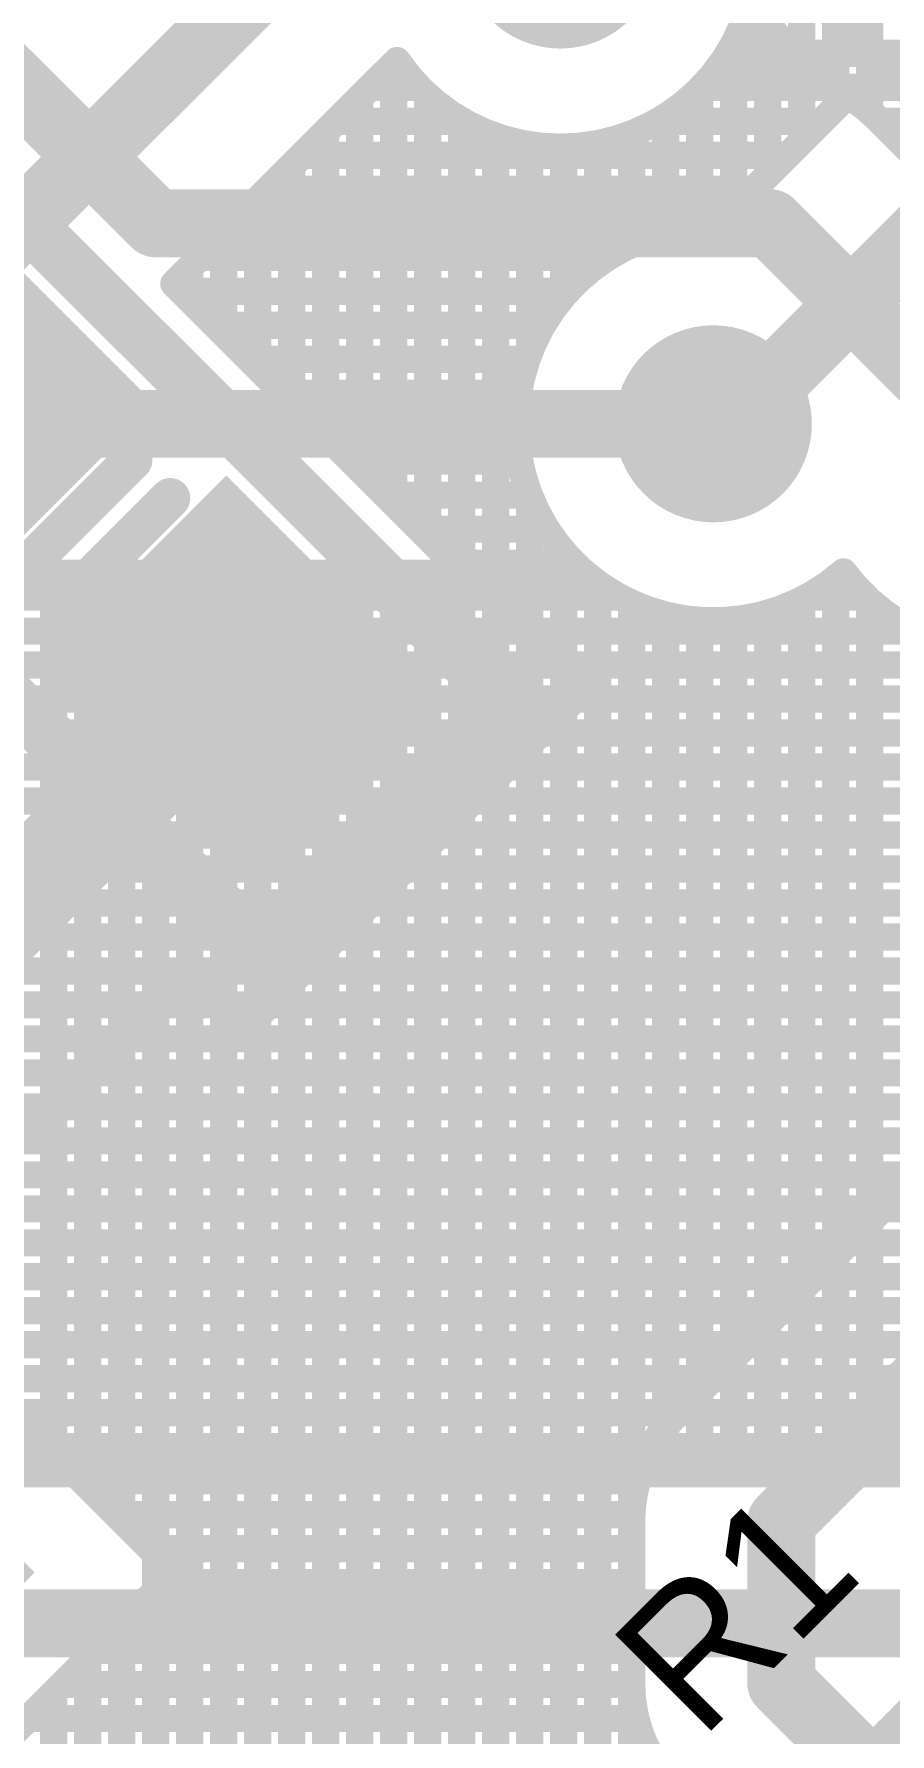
# Model space of a CAD drawing. Header units: millimetres. Extents: x 1.42 to 3.4, y 1.21 to 3.22.
# Drawn here: x 2.4471 to 2.573, y 1.5927 to 1.8429 of the extents above; entities that cross this region are included whole.
import ezdxf

# ---------------------------------------------------------------- set-up
doc = ezdxf.new("R2010")
doc.units = ezdxf.units.MM
doc.header["$MEASUREMENT"] = 0
for name, color, linetype in [('BottomLayer', 5, 'Continuous'), ('BottomSolder', 6, 'Continuous'), ('Mechanical15', 56, 'Continuous'), ('MultiLayer', 9, 'Continuous'), ('TopLayer', 1, 'Continuous'), ('TopOverlay', 2, 'Continuous'), ('TopPaste', 8, 'Continuous'), ('TopSolder', 216, 'Continuous'), ('ViaHoleLayer', 16, 'Continuous')]:
    doc.layers.add(name, color=color, linetype=linetype)

# ---------------------------------------------------------------- blocks, each defined once
blk = doc.blocks.new('KEY_SMT_2')
at = {"layer": 'TopSolder'}
blk.add_solid([(0.14226, 0.05852), (0.14226, 0.08715), (0.05852, 0.05852), (0.05852, 0.08715)], dxfattribs=at)
blk = doc.blocks.new('R0603_10')
at = {"layer": 'TopLayer'}
for points in [[(-0.04992, 0.0175), (-0.04992, -0.0175), (-0.00992, 0.0175), (-0.00992, -0.0175)], [(0.00992, 0.0175), (0.00992, -0.0175), (0.04992, 0.0175), (0.04992, -0.0175)]]:
    blk.add_solid(points, dxfattribs=at)
at = {"layer": 'TopOverlay', "const_width": 0.00787}
for points in [[(-0.06007, 0.02559), (-0.06007, -0.02559)], [(-0.06007, 0.02559), (0.05993, 0.02559)], [(0.05993, 0.02559), (0.05993, -0.02559)], [(0.00039, 0.02165), (0.00039, 0.00945)], [(-0.00472, 0.00827), (0.00512, 0.00827)], [(-0.00472, 0.00827), (-0.00473, -0.00945)], [(0.00512, 0.00827), (0.00512, -0.00945)], [(0.00039, -0.00866), (0.00039, -0.02165)], [(-0.00473, -0.00945), (0.00512, -0.00945)], [(-0.06007, -0.02559), (0.05993, -0.02559)]]:
    blk.add_lwpolyline(points, dxfattribs=at)
at = {"layer": 'TopOverlay', "const_width": 0.00394}
for points in [[(-0.06204, 0.02559, 1), (-0.0581, 0.02559, 1)], [(-0.06204, 0.02559, 1), (-0.0581, 0.02559, 1)], [(0.05796, 0.02559, 1), (0.0619, 0.02559, 1)], [(0.05796, 0.02559, 1), (0.0619, 0.02559, 1)], [(-0.00158, 0.02165, 1), (0.00236, 0.02165, 1)], [(-0.00158, 0.00945, 1), (0.00236, 0.00945, 1)], [(-0.00669, 0.00827, 1), (-0.00276, 0.00827, 1)], [(-0.00669, 0.00827, 1), (-0.00276, 0.00827, 1)], [(0.00315, 0.00827, 1), (0.00709, 0.00827, 1)], [(0.00315, 0.00827, 1), (0.00709, 0.00827, 1)], [(-0.00158, -0.00866, 1), (0.00236, -0.00866, 1)], [(-0.00669, -0.00945, 1), (-0.00276, -0.00945, 1)], [(-0.00669, -0.00945, 1), (-0.00276, -0.00945, 1)], [(0.00315, -0.00945, 1), (0.00709, -0.00945, 1)], [(0.00315, -0.00945, 1), (0.00709, -0.00945, 1)], [(-0.00158, -0.02165, 1), (0.00236, -0.02165, 1)], [(-0.06204, -0.02559, 1), (-0.0581, -0.02559, 1)], [(-0.06204, -0.02559, 1), (-0.0581, -0.02559, 1)], [(0.05796, -0.02559, 1), (0.0619, -0.02559, 1)], [(0.05796, -0.02559, 1), (0.0619, -0.02559, 1)]]:
    blk.add_lwpolyline(points, format="xyb", close=True, dxfattribs=at)
at = {"layer": 'TopPaste'}
for points in [[(-0.04992, 0.0175), (-0.04992, -0.0175), (-0.00992, 0.0175), (-0.00992, -0.0175)], [(0.00992, 0.0175), (0.00992, -0.0175), (0.04992, 0.0175), (0.04992, -0.0175)]]:
    blk.add_solid(points, dxfattribs=at)
at = {"layer": 'TopSolder'}
for points in [[(-0.05242, 0.02), (-0.05242, -0.02), (-0.00742, 0.02), (-0.00742, -0.02)], [(0.00742, 0.02), (0.00742, -0.02), (0.05242, 0.02), (0.05242, -0.02)]]:
    blk.add_solid(points, dxfattribs=at)
blk = doc.blocks.new('C0603_19')
at = {"layer": 'TopLayer'}
for points in [[(-0.00992, -0.0175), (-0.00992, 0.0175), (-0.04992, -0.0175), (-0.04992, 0.0175)], [(0.04992, -0.0175), (0.04992, 0.0175), (0.00992, -0.0175), (0.00992, 0.0175)]]:
    blk.add_solid(points, dxfattribs=at)
at = {"layer": 'TopOverlay'}
for points, const_width in [([(-0.06, 0.02559), (-0.06, -0.02559)], 0.00787), ([(0.06, 0.02559), (-0.06, 0.02559)], 0.00787), ([(0.06, 0.02559), (0.06, -0.02559)], 0.00787), ([(-0.00394, 0.00984), (-0.00394, -0.01181)], 0.00591), ([(0.00394, 0.00984), (0.00394, -0.01181)], 0.00591), ([(0.06, -0.02559), (-0.06, -0.02559)], 0.00787)]:
    blk.add_lwpolyline(points, dxfattribs=dict(at, const_width=const_width))
for points, const_width in [([(-0.06197, 0.02559, 1), (-0.05803, 0.02559, 1)], 0.00394), ([(-0.06197, 0.02559, 1), (-0.05803, 0.02559, 1)], 0.00394), ([(0.05803, 0.02559, 1), (0.06197, 0.02559, 1)], 0.00394), ([(0.05803, 0.02559, 1), (0.06197, 0.02559, 1)], 0.00394), ([(-0.00541, 0.00984, 1), (-0.00246, 0.00984, 1)], 0.00295), ([(0.00246, 0.00984, 1), (0.00541, 0.00984, 1)], 0.00295), ([(-0.00541, -0.01181, 1), (-0.00246, -0.01181, 1)], 0.00295), ([(0.00246, -0.01181, 1), (0.00541, -0.01181, 1)], 0.00295), ([(-0.06197, -0.02559, 1), (-0.05803, -0.02559, 1)], 0.00394), ([(-0.06197, -0.02559, 1), (-0.05803, -0.02559, 1)], 0.00394), ([(0.05803, -0.02559, 1), (0.06197, -0.02559, 1)], 0.00394), ([(0.05803, -0.02559, 1), (0.06197, -0.02559, 1)], 0.00394)]:
    blk.add_lwpolyline(points, format="xyb", close=True, dxfattribs=dict(at, const_width=const_width))
at = {"layer": 'TopPaste'}
for points in [[(-0.00992, -0.0175), (-0.00992, 0.0175), (-0.04992, -0.0175), (-0.04992, 0.0175)], [(0.04992, -0.0175), (0.04992, 0.0175), (0.00992, -0.0175), (0.00992, 0.0175)]]:
    blk.add_solid(points, dxfattribs=at)
at = {"layer": 'TopSolder'}
for points in [[(-0.00742, -0.02), (-0.00742, 0.02), (-0.05242, -0.02), (-0.05242, 0.02)], [(0.05242, -0.02), (0.05242, 0.02), (0.00742, -0.02), (0.00742, 0.02)]]:
    blk.add_solid(points, dxfattribs=at)
blk = doc.blocks.new('44ML_N_21')
at = {"layer": 'Mechanical15', "const_width": 0.00394}
blk.add_lwpolyline([(-0.26575, 0.26575), (-0.26575, -0.26575)], dxfattribs=at)

msp = doc.modelspace()

# ---------------------------------------------------------------- linework, layer by layer
at = {"layer": 'BottomLayer'}
for points, const_width in [([(2.57, 1.83147), (2.57, 2.16439)], 0.004), ([(2.565, 1.8348), (2.565, 2.15939)], 0.004), ([(2.56, 1.83652), (2.56, 2.15439)], 0.004), ([(2.555, 1.837), (2.555, 2.14939)], 0.004), ([(2.2795, 2.0005), (2.465, 1.815)], 0.01), ([(2.54919, 1.84), (3.384, 1.84)], 0.004), ([(2.55, 1.837), (2.55, 1.8414)], 0.004), ([(2.54707, 1.837), (2.55541, 1.837)], 0.004), ([(2.56458, 1.835), (3.384, 1.835)], 0.004), ([(2.57101, 1.83052), (2.5917, 1.80983)], 0.004), ([(2.57152, 1.83), (3.384, 1.83)], 0.004), ([(2.465, 1.815), (2.55541, 1.815)], 0.01), ([(2.55541, 1.815), (2.5895, 1.78091)], 0.01), ([(2.399, 1.7855), (2.547, 1.7855)], 0.01), ([(2.399, 1.7635), (2.52811, 1.7635)], 0.004), ([(2.45, 1.631), (2.45, 1.7635)], 0.004), ([(2.455, 1.631), (2.455, 1.7635)], 0.004), ([(2.46, 1.631), (2.46, 1.7635)], 0.004), ([(2.465, 1.631), (2.465, 1.7635)], 0.004), ([(2.47, 1.631), (2.47, 1.7635)], 0.004), ([(2.475, 1.631), (2.475, 1.7635)], 0.004), ([(2.48, 1.631), (2.48, 1.7635)], 0.004), ([(2.485, 1.631), (2.485, 1.7635)], 0.004), ([(2.49, 1.631), (2.49, 1.7635)], 0.004), ([(2.495, 1.631), (2.495, 1.7635)], 0.004), ([(2.5, 1.631), (2.5, 1.7635)], 0.004), ([(2.505, 1.631), (2.505, 1.7635)], 0.004), ([(2.51, 1.631), (2.51, 1.7635)], 0.004), ([(2.515, 1.631), (2.515, 1.7635)], 0.004), ([(2.52, 1.631), (2.52, 1.7635)], 0.004), ([(2.525, 1.631), (2.525, 1.7635)], 0.004), ([(2.53, 1.631), (2.53, 1.76201)], 0.004), ([(2.565, 1.631), (2.565, 1.76276)], 0.004), ([(2.362, 1.76), (2.53319, 1.76)], 0.004), ([(2.535, 1.631), (2.535, 1.7591)], 0.004), ([(2.56, 1.631), (2.56, 1.75958)], 0.004), ([(2.56081, 1.76), (2.56941, 1.76)], 0.004), ([(2.57, 1.631), (2.57, 1.75945)], 0.004), ([(2.54, 1.631), (2.54, 1.75736)], 0.004), ([(2.545, 1.631), (2.545, 1.75657)], 0.004), ([(2.55, 1.631), (2.55, 1.75666)], 0.004), ([(2.555, 1.631), (2.555, 1.75763)], 0.004), ([(2.362, 1.755), (2.57647, 1.755)], 0.004), ([(2.362, 1.75), (3.12885, 1.75)], 0.004), ([(2.362, 1.745), (3.1298, 1.745)], 0.004), ([(2.362, 1.74), (3.13132, 1.74)], 0.004), ([(2.362, 1.735), (3.13347, 1.735)], 0.004), ([(2.362, 1.73), (2.95793, 1.73)], 0.004), ([(2.362, 1.725), (2.94404, 1.725)], 0.004), ([(2.362, 1.72), (2.93889, 1.72)], 0.004), ([(2.362, 1.715), (2.93389, 1.715)], 0.004), ([(2.362, 1.71), (2.92889, 1.71)], 0.004), ([(2.362, 1.705), (2.92389, 1.705)], 0.004), ([(2.36311, 1.7), (2.91889, 1.7)], 0.004), ([(2.36811, 1.695), (2.91389, 1.695)], 0.004), ([(2.37311, 1.69), (2.90889, 1.69)], 0.004), ([(2.37811, 1.685), (2.90389, 1.685)], 0.004), ([(2.38311, 1.68), (2.89889, 1.68)], 0.004), ([(2.38811, 1.675), (2.89389, 1.675)], 0.004), ([(2.39311, 1.67), (2.88889, 1.67)], 0.004), ([(2.39811, 1.665), (2.88389, 1.665)], 0.004), ([(2.40311, 1.66), (2.87889, 1.66)], 0.004), ([(2.40811, 1.655), (2.87389, 1.655)], 0.004), ([(2.41311, 1.65), (2.86889, 1.65)], 0.004), ([(2.41811, 1.645), (2.86389, 1.645)], 0.004), ([(2.42311, 1.64), (2.85889, 1.64)], 0.004), ([(2.42811, 1.635), (2.85389, 1.635)], 0.004), ([(2.43211, 1.631), (2.84989, 1.631)], 0.004), ([(2.423, 1.609), (2.859, 1.609)], 0.01)]:
    msp.add_lwpolyline(points, dxfattribs=dict(at, const_width=const_width))
at = {"layer": 'BottomLayer', "const_width": 0.004}
for points in [[(2.5535, 1.85521, -0.171384), (2.54707, 1.837)], [(2.55541, 1.837, -0.198912), (2.57097, 1.83056)], [(2.55541, 1.837, -0.199566), (2.57101, 1.83052)], [(2.6185, 1.78091, -0.724155), (2.56615, 1.76372)], [(2.56615, 1.76372, -0.373744), (2.52811, 1.7635)]]:
    msp.add_lwpolyline(points, format="xyb", dxfattribs=at)
at = {"layer": 'BottomLayer'}
for points, const_width in [([(2.54819, 1.84, 1), (2.55019, 1.84, 1)], 0.002), ([(2.549, 1.8414, 1), (2.551, 1.8414, 1)], 0.002), ([(2.54607, 1.837, 1), (2.54807, 1.837, 1)], 0.002), ([(2.54607, 1.837, 1), (2.54807, 1.837, 1)], 0.002), ([(2.549, 1.837, 1), (2.551, 1.837, 1)], 0.002), ([(2.554, 1.837, 1), (2.556, 1.837, 1)], 0.002), ([(2.55441, 1.837, 1), (2.55641, 1.837, 1)], 0.002), ([(2.55441, 1.837, 1), (2.55641, 1.837, 1)], 0.002), ([(2.55441, 1.837, 1), (2.55641, 1.837, 1)], 0.002), ([(2.559, 1.83652, 1), (2.561, 1.83652, 1)], 0.002), ([(2.56358, 1.835, 1), (2.56558, 1.835, 1)], 0.002), ([(2.564, 1.8348, 1), (2.566, 1.8348, 1)], 0.002), ([(2.569, 1.83147, 1), (2.571, 1.83147, 1)], 0.002), ([(2.56997, 1.83056, 1), (2.57197, 1.83056, 1)], 0.002), ([(2.57001, 1.83052, 1), (2.57201, 1.83052, 1)], 0.002), ([(2.57001, 1.83052, 1), (2.57201, 1.83052, 1)], 0.002), ([(2.57052, 1.83, 1), (2.57252, 1.83, 1)], 0.002), ([(2.4625, 1.815, 1), (2.4675, 1.815, 1)], 0.005), ([(2.4625, 1.815, 1), (2.4675, 1.815, 1)], 0.005), ([(2.55291, 1.815, 1), (2.55791, 1.815, 1)], 0.005), ([(2.55291, 1.815, 1), (2.55791, 1.815, 1)], 0.005), ([(2.541, 1.7855, 1), (2.553, 1.7855, 1)], 0.012), ([(2.5445, 1.7855, 1), (2.5495, 1.7855, 1)], 0.005), ([(2.449, 1.7635, 1), (2.451, 1.7635, 1)], 0.002), ([(2.454, 1.7635, 1), (2.456, 1.7635, 1)], 0.002), ([(2.459, 1.7635, 1), (2.461, 1.7635, 1)], 0.002), ([(2.464, 1.7635, 1), (2.466, 1.7635, 1)], 0.002), ([(2.469, 1.7635, 1), (2.471, 1.7635, 1)], 0.002), ([(2.474, 1.7635, 1), (2.476, 1.7635, 1)], 0.002), ([(2.479, 1.7635, 1), (2.481, 1.7635, 1)], 0.002), ([(2.484, 1.7635, 1), (2.486, 1.7635, 1)], 0.002), ([(2.489, 1.7635, 1), (2.491, 1.7635, 1)], 0.002), ([(2.494, 1.7635, 1), (2.496, 1.7635, 1)], 0.002), ([(2.499, 1.7635, 1), (2.501, 1.7635, 1)], 0.002), ([(2.504, 1.7635, 1), (2.506, 1.7635, 1)], 0.002), ([(2.509, 1.7635, 1), (2.511, 1.7635, 1)], 0.002), ([(2.514, 1.7635, 1), (2.516, 1.7635, 1)], 0.002), ([(2.519, 1.7635, 1), (2.521, 1.7635, 1)], 0.002), ([(2.524, 1.7635, 1), (2.526, 1.7635, 1)], 0.002), ([(2.52711, 1.7635, 1), (2.52911, 1.7635, 1)], 0.002), ([(2.52711, 1.7635, 1), (2.52911, 1.7635, 1)], 0.002), ([(2.529, 1.76201, 1), (2.531, 1.76201, 1)], 0.002), ([(2.564, 1.76276, 1), (2.566, 1.76276, 1)], 0.002), ([(2.56515, 1.76372, 1), (2.56715, 1.76372, 1)], 0.002), ([(2.56515, 1.76372, 1), (2.56715, 1.76372, 1)], 0.002), ([(2.53219, 1.76, 1), (2.53419, 1.76, 1)], 0.002), ([(2.534, 1.7591, 1), (2.536, 1.7591, 1)], 0.002), ([(2.559, 1.75958, 1), (2.561, 1.75958, 1)], 0.002), ([(2.55981, 1.76, 1), (2.56181, 1.76, 1)], 0.002), ([(2.56841, 1.76, 1), (2.57041, 1.76, 1)], 0.002), ([(2.569, 1.75945, 1), (2.571, 1.75945, 1)], 0.002), ([(2.539, 1.75736, 1), (2.541, 1.75736, 1)], 0.002), ([(2.544, 1.75657, 1), (2.546, 1.75657, 1)], 0.002), ([(2.549, 1.75666, 1), (2.551, 1.75666, 1)], 0.002), ([(2.554, 1.75763, 1), (2.556, 1.75763, 1)], 0.002), ([(2.449, 1.631, 1), (2.451, 1.631, 1)], 0.002), ([(2.454, 1.631, 1), (2.456, 1.631, 1)], 0.002), ([(2.459, 1.631, 1), (2.461, 1.631, 1)], 0.002), ([(2.464, 1.631, 1), (2.466, 1.631, 1)], 0.002), ([(2.469, 1.631, 1), (2.471, 1.631, 1)], 0.002), ([(2.474, 1.631, 1), (2.476, 1.631, 1)], 0.002), ([(2.479, 1.631, 1), (2.481, 1.631, 1)], 0.002), ([(2.484, 1.631, 1), (2.486, 1.631, 1)], 0.002), ([(2.489, 1.631, 1), (2.491, 1.631, 1)], 0.002), ([(2.494, 1.631, 1), (2.496, 1.631, 1)], 0.002), ([(2.499, 1.631, 1), (2.501, 1.631, 1)], 0.002), ([(2.504, 1.631, 1), (2.506, 1.631, 1)], 0.002), ([(2.509, 1.631, 1), (2.511, 1.631, 1)], 0.002), ([(2.514, 1.631, 1), (2.516, 1.631, 1)], 0.002), ([(2.519, 1.631, 1), (2.521, 1.631, 1)], 0.002), ([(2.524, 1.631, 1), (2.526, 1.631, 1)], 0.002), ([(2.529, 1.631, 1), (2.531, 1.631, 1)], 0.002), ([(2.534, 1.631, 1), (2.536, 1.631, 1)], 0.002), ([(2.539, 1.631, 1), (2.541, 1.631, 1)], 0.002), ([(2.544, 1.631, 1), (2.546, 1.631, 1)], 0.002), ([(2.549, 1.631, 1), (2.551, 1.631, 1)], 0.002), ([(2.554, 1.631, 1), (2.556, 1.631, 1)], 0.002), ([(2.559, 1.631, 1), (2.561, 1.631, 1)], 0.002), ([(2.564, 1.631, 1), (2.566, 1.631, 1)], 0.002), ([(2.569, 1.631, 1), (2.571, 1.631, 1)], 0.002)]:
    msp.add_lwpolyline(points, format="xyb", close=True, dxfattribs=dict(at, const_width=const_width))
at = {"layer": 'BottomSolder', "const_width": 0.0145}
for points in [[(2.51725, 1.85521, 1), (2.53175, 1.85521, 1)], [(2.53975, 1.7855, 1), (2.55425, 1.7855, 1)]]:
    msp.add_lwpolyline(points, format="xyb", close=True, dxfattribs=at)
at = {"layer": 'MultiLayer', "const_width": 0.012}
msp.add_lwpolyline([(2.541, 1.7855, 1), (2.553, 1.7855, 1)], format="xyb", close=True, dxfattribs=at)
at = {"layer": 'TopLayer'}
for points, const_width in [([(2.43484, 1.80442), (2.55088, 1.92046)], 0.01), ([(2.549, 1.78495), (2.61769, 1.85364)], 0.01), ([(2.54841, 1.83879), (2.55473, 1.84511)], 0.004), ([(2.555, 1.82207), (2.555, 1.84466)], 0.004), ([(2.54961, 1.84), (2.55859, 1.84)], 0.004), ([(2.55, 1.81707), (2.55, 1.84039)], 0.004), ([(2.46766, 1.80613), (2.50049, 1.83895)], 0.004), ([(2.5, 1.77379), (2.5, 1.83847)], 0.004), ([(2.56, 1.82707), (2.56, 1.83862)], 0.004), ([(2.49653, 1.835), (2.5037, 1.835)], 0.004), ([(2.545, 1.81443), (2.545, 1.8347)], 0.004), ([(2.5453, 1.835), (2.565, 1.835)], 0.004), ([(2.495, 1.77879), (2.495, 1.83347)], 0.004), ([(2.505, 1.76879), (2.505, 1.83375)], 0.004), ([(2.54743, 1.8145), (2.56694, 1.834)], 0.004), ([(2.49153, 1.83), (2.51017, 1.83)], 0.004), ([(2.51, 1.76379), (2.51, 1.8301)], 0.004), ([(2.53883, 1.83), (2.56293, 1.83)], 0.004), ([(2.54, 1.81364), (2.54, 1.8307)], 0.004), ([(2.49, 1.78379), (2.49, 1.82847)], 0.004), ([(2.515, 1.75879), (2.515, 1.82781)], 0.004), ([(2.52, 1.79608), (2.52, 1.82656)], 0.004), ([(2.53, 1.80899), (2.53, 1.82674)], 0.004), ([(2.535, 1.8119), (2.535, 1.82818)], 0.004), ([(2.48653, 1.825), (2.55793, 1.825)], 0.004), ([(2.525, 1.80439), (2.525, 1.82622)], 0.004), ([(2.485, 1.78879), (2.485, 1.82347)], 0.004), ([(2.48153, 1.82), (2.55293, 1.82)], 0.004), ([(2.48, 1.79379), (2.48, 1.81847)], 0.004), ([(2.47653, 1.815), (2.54793, 1.815)], 0.004), ([(2.475, 1.79879), (2.475, 1.81347)], 0.004), ([(2.47153, 1.81), (2.53148, 1.81)], 0.004), ([(2.47, 1.80379), (2.47, 1.80847)], 0.004), ([(2.46766, 1.80613), (2.47539, 1.7984)], 0.004), ([(2.46879, 1.805), (2.52553, 1.805)], 0.004), ([(2.47379, 1.8), (2.52189, 1.8)], 0.004), ([(2.47539, 1.7984), (2.4854, 1.78839)], 0.004), ([(2.47539, 1.7984), (2.4854, 1.78839)], 0.004), ([(2.47879, 1.795), (2.5196, 1.795)], 0.004), ([(2.48379, 1.79), (2.51835, 1.79)], 0.004), ([(2.4854, 1.78839), (2.52772, 1.74607)], 0.004), ([(2.48879, 1.785), (2.518, 1.785)], 0.004), ([(2.49379, 1.78), (2.51853, 1.78)], 0.004), ([(2.49879, 1.775), (2.51997, 1.775)], 0.004), ([(2.52, 1.75379), (2.52, 1.77492)], 0.004), ([(2.50379, 1.77), (2.52249, 1.77)], 0.004), ([(2.525, 1.74879), (2.525, 1.76661)], 0.004), ([(2.50879, 1.765), (2.52649, 1.765)], 0.004), ([(2.53, 1.55312), (2.53, 1.76201)], 0.004), ([(2.565, 1.66311), (2.565, 1.76276)], 0.004), ([(2.51379, 1.76), (2.53319, 1.76)], 0.004), ([(2.535, 1.624), (2.535, 1.7591)], 0.004), ([(2.56, 1.65811), (2.56, 1.75958)], 0.004), ([(2.56081, 1.76), (2.56941, 1.76)], 0.004), ([(2.57, 1.66811), (2.57, 1.75945)], 0.004), ([(2.54, 1.63796), (2.54, 1.75736)], 0.004), ([(2.545, 1.64311), (2.545, 1.75657)], 0.004), ([(2.55, 1.64811), (2.55, 1.75666)], 0.004), ([(2.555, 1.65311), (2.555, 1.75763)], 0.004), ([(2.51879, 1.755), (2.57647, 1.755)], 0.004), ([(2.4075, 1.67819), (2.47716, 1.74784)], 0.015), ([(2.52379, 1.75), (2.80389, 1.75)], 0.004), ([(2.525, 1.74336), (2.525, 1.74879)], 0.004), ([(2.47893, 1.69728), (2.52772, 1.74607)], 0.004), ([(2.52664, 1.745), (2.79889, 1.745)], 0.004), ([(2.525, 1.54812), (2.525, 1.74336)], 0.004), ([(2.52164, 1.74), (2.79389, 1.74)], 0.004), ([(2.52, 1.54312), (2.52, 1.73836)], 0.004), ([(2.51664, 1.735), (2.78889, 1.735)], 0.004), ([(2.515, 1.53812), (2.515, 1.73336)], 0.004), ([(2.51164, 1.73), (2.78389, 1.73)], 0.004), ([(2.51, 1.53312), (2.51, 1.72836)], 0.004), ([(2.50664, 1.725), (2.77889, 1.725)], 0.004), ([(2.505, 1.52812), (2.505, 1.72336)], 0.004), ([(2.50164, 1.72), (2.77389, 1.72)], 0.004), ([(2.5, 1.52312), (2.5, 1.71836)], 0.004), ([(2.49664, 1.715), (2.76889, 1.715)], 0.004), ([(2.495, 1.51812), (2.495, 1.71336)], 0.004), ([(2.49164, 1.71), (2.76389, 1.71)], 0.004), ([(2.49, 1.51312), (2.49, 1.70836)], 0.004), ([(2.4358, 1.67183), (2.47009, 1.70612)], 0.004), ([(2.47, 1.49312), (2.47, 1.70604)], 0.004), ([(2.47009, 1.70612), (2.47893, 1.69728)], 0.004), ([(2.48664, 1.705), (2.75889, 1.705)], 0.004), ([(2.485, 1.50812), (2.485, 1.70336)], 0.004), ([(2.46396, 1.7), (2.47621, 1.7)], 0.004), ([(2.465, 1.61922), (2.465, 1.70104)], 0.004), ([(2.475, 1.49812), (2.475, 1.70121)], 0.004), ([(2.47621, 1.7), (2.48164, 1.7)], 0.004), ([(2.48164, 1.7), (2.60383, 1.7)], 0.004), ([(2.48, 1.50312), (2.48, 1.69836)], 0.004), ([(2.45896, 1.695), (2.59689, 1.695)], 0.004), ([(2.46, 1.62422), (2.46, 1.69604)], 0.004), ([(2.54148, 1.6396), (2.5974, 1.69552)], 0.004), ([(2.45396, 1.69), (2.59189, 1.69)], 0.004), ([(2.455, 1.62922), (2.455, 1.69104)], 0.004), ([(2.44896, 1.685), (2.58689, 1.685)], 0.004), ([(2.45, 1.63422), (2.45, 1.68604)], 0.004), ([(2.557, 1.624), (2.613, 1.68)], 0.01), ([(2.44396, 1.68), (2.58189, 1.68)], 0.004), ([(2.43896, 1.675), (2.57689, 1.675)], 0.004), ([(2.43532, 1.67), (2.57189, 1.67)], 0.004), ([(2.43333, 1.665), (2.56689, 1.665)], 0.004), ([(2.432, 1.66), (2.56189, 1.66)], 0.004), ([(2.432, 1.655), (2.55689, 1.655)], 0.004), ([(2.432, 1.65222), (2.46773, 1.61649)], 0.004), ([(2.43422, 1.65), (2.55189, 1.65)], 0.004), ([(2.43922, 1.645), (2.54689, 1.645)], 0.004), ([(2.44422, 1.64), (2.54189, 1.64)], 0.004), ([(2.44922, 1.635), (2.53795, 1.635)], 0.004), ([(2.45422, 1.63), (2.53583, 1.63)], 0.004), ([(2.557, 1.60019), (2.557, 1.624)], 0.01), ([(2.45922, 1.625), (2.53502, 1.625)], 0.004), ([(2.535, 1.60019), (2.535, 1.624)], 0.004), ([(2.535, 1.60019), (2.535, 1.624)], 0.004), ([(2.46422, 1.62), (2.535, 1.62)], 0.004), ([(2.465, 1.61376), (2.465, 1.61922)], 0.004), ([(2.38801, 1.53677), (2.46773, 1.61649)], 0.004), ([(2.46624, 1.615), (2.535, 1.615)], 0.004), ([(2.465, 1.48812), (2.465, 1.61376)], 0.004), ([(2.46124, 1.61), (2.535, 1.61)], 0.004), ([(2.46, 1.48312), (2.46, 1.60876)], 0.004), ([(2.45624, 1.605), (2.535, 1.605)], 0.004), ([(2.455, 1.47812), (2.455, 1.60376)], 0.004), ([(2.557, 1.60019), (2.58784, 1.56934)], 0.01), ([(2.45124, 1.6), (2.535, 1.6)], 0.004), ([(2.535, 1.54922), (2.535, 1.60019)], 0.004), ([(2.45, 1.24039), (2.45, 1.59876)], 0.004), ([(2.44624, 1.595), (2.53562, 1.595)], 0.004)]:
    msp.add_lwpolyline(points, dxfattribs=dict(at, const_width=const_width))
at = {"layer": 'TopLayer', "const_width": 0.004}
for points in [[(2.56694, 1.834, -0.151748), (2.55473, 1.84511)], [(2.54841, 1.83879, -0.528487), (2.50049, 1.83895)], [(2.56615, 1.76372, -1.457282), (2.54743, 1.8145)], [(2.61842, 1.77871, -0.695658), (2.56615, 1.76372)], [(2.535, 1.624, -0.199566), (2.54148, 1.6396)], [(2.535, 1.624, -0.198912), (2.54144, 1.63956)], [(2.54144, 1.58463, -0.198912), (2.535, 1.60019)], [(2.54148, 1.58459, -0.199566), (2.535, 1.60019)]]:
    msp.add_lwpolyline(points, format="xyb", dxfattribs=at)
at = {"layer": 'TopLayer'}
for points, const_width in [([(2.554, 1.84466, 1), (2.556, 1.84466, 1)], 0.002), ([(2.54861, 1.84, 1), (2.55061, 1.84, 1)], 0.002), ([(2.549, 1.84039, 1), (2.551, 1.84039, 1)], 0.002), ([(2.55759, 1.84, 1), (2.55959, 1.84, 1)], 0.002), ([(2.499, 1.83847, 1), (2.501, 1.83847, 1)], 0.002), ([(2.49949, 1.83895, 1), (2.50149, 1.83895, 1)], 0.002), ([(2.49949, 1.83895, 1), (2.50149, 1.83895, 1)], 0.002), ([(2.54741, 1.83879, 1), (2.54941, 1.83879, 1)], 0.002), ([(2.54741, 1.83879, 1), (2.54941, 1.83879, 1)], 0.002), ([(2.559, 1.83862, 1), (2.561, 1.83862, 1)], 0.002), ([(2.49553, 1.835, 1), (2.49753, 1.835, 1)], 0.002), ([(2.5027, 1.835, 1), (2.5047, 1.835, 1)], 0.002), ([(2.544, 1.8347, 1), (2.546, 1.8347, 1)], 0.002), ([(2.5443, 1.835, 1), (2.5463, 1.835, 1)], 0.002), ([(2.564, 1.835, 1), (2.566, 1.835, 1)], 0.002), ([(2.494, 1.83347, 1), (2.496, 1.83347, 1)], 0.002), ([(2.504, 1.83375, 1), (2.506, 1.83375, 1)], 0.002), ([(2.56594, 1.834, 1), (2.56794, 1.834, 1)], 0.002), ([(2.56594, 1.834, 1), (2.56794, 1.834, 1)], 0.002), ([(2.49053, 1.83, 1), (2.49253, 1.83, 1)], 0.002), ([(2.509, 1.8301, 1), (2.511, 1.8301, 1)], 0.002), ([(2.50917, 1.83, 1), (2.51117, 1.83, 1)], 0.002), ([(2.53783, 1.83, 1), (2.53983, 1.83, 1)], 0.002), ([(2.539, 1.8307, 1), (2.541, 1.8307, 1)], 0.002), ([(2.56193, 1.83, 1), (2.56393, 1.83, 1)], 0.002), ([(2.489, 1.82847, 1), (2.491, 1.82847, 1)], 0.002), ([(2.514, 1.82781, 1), (2.516, 1.82781, 1)], 0.002), ([(2.519, 1.82656, 1), (2.521, 1.82656, 1)], 0.002), ([(2.529, 1.82674, 1), (2.531, 1.82674, 1)], 0.002), ([(2.534, 1.82818, 1), (2.536, 1.82818, 1)], 0.002), ([(2.559, 1.82707, 1), (2.561, 1.82707, 1)], 0.002), ([(2.48553, 1.825, 1), (2.48753, 1.825, 1)], 0.002), ([(2.524, 1.82622, 1), (2.526, 1.82622, 1)], 0.002), ([(2.55693, 1.825, 1), (2.55893, 1.825, 1)], 0.002), ([(2.484, 1.82347, 1), (2.486, 1.82347, 1)], 0.002), ([(2.554, 1.82207, 1), (2.556, 1.82207, 1)], 0.002), ([(2.48053, 1.82, 1), (2.48253, 1.82, 1)], 0.002), ([(2.55193, 1.82, 1), (2.55393, 1.82, 1)], 0.002), ([(2.479, 1.81847, 1), (2.481, 1.81847, 1)], 0.002), ([(2.549, 1.81707, 1), (2.551, 1.81707, 1)], 0.002), ([(2.47553, 1.815, 1), (2.47753, 1.815, 1)], 0.002), ([(2.544, 1.81443, 1), (2.546, 1.81443, 1)], 0.002), ([(2.54643, 1.8145, 1), (2.54843, 1.8145, 1)], 0.002), ([(2.54643, 1.8145, 1), (2.54843, 1.8145, 1)], 0.002), ([(2.54693, 1.815, 1), (2.54893, 1.815, 1)], 0.002), ([(2.474, 1.81347, 1), (2.476, 1.81347, 1)], 0.002), ([(2.534, 1.8119, 1), (2.536, 1.8119, 1)], 0.002), ([(2.539, 1.81364, 1), (2.541, 1.81364, 1)], 0.002), ([(2.47053, 1.81, 1), (2.47253, 1.81, 1)], 0.002), ([(2.529, 1.80899, 1), (2.531, 1.80899, 1)], 0.002), ([(2.53048, 1.81, 1), (2.53248, 1.81, 1)], 0.002), ([(2.469, 1.80847, 1), (2.471, 1.80847, 1)], 0.002), ([(2.46666, 1.80613, 1), (2.46866, 1.80613, 1)], 0.002), ([(2.46666, 1.80613, 1), (2.46866, 1.80613, 1)], 0.002), ([(2.46779, 1.805, 1), (2.46979, 1.805, 1)], 0.002), ([(2.524, 1.80439, 1), (2.526, 1.80439, 1)], 0.002), ([(2.52453, 1.805, 1), (2.52653, 1.805, 1)], 0.002), ([(2.469, 1.80379, 1), (2.471, 1.80379, 1)], 0.002), ([(2.47279, 1.8, 1), (2.47479, 1.8, 1)], 0.002), ([(2.52089, 1.8, 1), (2.52289, 1.8, 1)], 0.002), ([(2.474, 1.79879, 1), (2.476, 1.79879, 1)], 0.002), ([(2.47439, 1.7984, 1), (2.47639, 1.7984, 1)], 0.002), ([(2.47439, 1.7984, 1), (2.47639, 1.7984, 1)], 0.002), ([(2.47439, 1.7984, 1), (2.47639, 1.7984, 1)], 0.002), ([(2.47779, 1.795, 1), (2.47979, 1.795, 1)], 0.002), ([(2.5186, 1.795, 1), (2.5206, 1.795, 1)], 0.002), ([(2.519, 1.79608, 1), (2.521, 1.79608, 1)], 0.002), ([(2.541, 1.7855, 1), (2.553, 1.7855, 1)], 0.012), ([(2.479, 1.79379, 1), (2.481, 1.79379, 1)], 0.002), ([(2.48279, 1.79, 1), (2.48479, 1.79, 1)], 0.002), ([(2.51735, 1.79, 1), (2.51935, 1.79, 1)], 0.002), ([(2.484, 1.78879, 1), (2.486, 1.78879, 1)], 0.002), ([(2.4844, 1.78839, 1), (2.4864, 1.78839, 1)], 0.002), ([(2.4844, 1.78839, 1), (2.4864, 1.78839, 1)], 0.002), ([(2.4844, 1.78839, 1), (2.4864, 1.78839, 1)], 0.002), ([(2.5465, 1.78495, 1), (2.5515, 1.78495, 1)], 0.005), ([(2.48779, 1.785, 1), (2.48979, 1.785, 1)], 0.002), ([(2.517, 1.785, 1), (2.519, 1.785, 1)], 0.002), ([(2.489, 1.78379, 1), (2.491, 1.78379, 1)], 0.002), ([(2.49279, 1.78, 1), (2.49479, 1.78, 1)], 0.002), ([(2.51753, 1.78, 1), (2.51953, 1.78, 1)], 0.002), ([(2.494, 1.77879, 1), (2.496, 1.77879, 1)], 0.002), ([(2.49779, 1.775, 1), (2.49979, 1.775, 1)], 0.002), ([(2.51897, 1.775, 1), (2.52097, 1.775, 1)], 0.002), ([(2.519, 1.77492, 1), (2.521, 1.77492, 1)], 0.002), ([(2.499, 1.77379, 1), (2.501, 1.77379, 1)], 0.002), ([(2.50279, 1.77, 1), (2.50479, 1.77, 1)], 0.002), ([(2.52149, 1.77, 1), (2.52349, 1.77, 1)], 0.002), ([(2.504, 1.76879, 1), (2.506, 1.76879, 1)], 0.002), ([(2.524, 1.76661, 1), (2.526, 1.76661, 1)], 0.002), ([(2.50779, 1.765, 1), (2.50979, 1.765, 1)], 0.002), ([(2.52549, 1.765, 1), (2.52749, 1.765, 1)], 0.002), ([(2.509, 1.76379, 1), (2.511, 1.76379, 1)], 0.002), ([(2.529, 1.76201, 1), (2.531, 1.76201, 1)], 0.002), ([(2.564, 1.76276, 1), (2.566, 1.76276, 1)], 0.002), ([(2.56515, 1.76372, 1), (2.56715, 1.76372, 1)], 0.002), ([(2.56515, 1.76372, 1), (2.56715, 1.76372, 1)], 0.002), ([(2.51279, 1.76, 1), (2.51479, 1.76, 1)], 0.002), ([(2.53219, 1.76, 1), (2.53419, 1.76, 1)], 0.002), ([(2.534, 1.7591, 1), (2.536, 1.7591, 1)], 0.002), ([(2.559, 1.75958, 1), (2.561, 1.75958, 1)], 0.002), ([(2.55981, 1.76, 1), (2.56181, 1.76, 1)], 0.002), ([(2.56841, 1.76, 1), (2.57041, 1.76, 1)], 0.002), ([(2.569, 1.75945, 1), (2.571, 1.75945, 1)], 0.002), ([(2.514, 1.75879, 1), (2.516, 1.75879, 1)], 0.002), ([(2.539, 1.75736, 1), (2.541, 1.75736, 1)], 0.002), ([(2.544, 1.75657, 1), (2.546, 1.75657, 1)], 0.002), ([(2.549, 1.75666, 1), (2.551, 1.75666, 1)], 0.002), ([(2.554, 1.75763, 1), (2.556, 1.75763, 1)], 0.002), ([(2.51779, 1.755, 1), (2.51979, 1.755, 1)], 0.002), ([(2.47341, 1.74784, 1), (2.48091, 1.74784, 1)], 0.0075), ([(2.519, 1.75379, 1), (2.521, 1.75379, 1)], 0.002), ([(2.52279, 1.75, 1), (2.52479, 1.75, 1)], 0.002), ([(2.524, 1.74879, 1), (2.526, 1.74879, 1)], 0.002), ([(2.524, 1.74879, 1), (2.526, 1.74879, 1)], 0.002), ([(2.52564, 1.745, 1), (2.52764, 1.745, 1)], 0.002), ([(2.52672, 1.74607, 1), (2.52872, 1.74607, 1)], 0.002), ([(2.52672, 1.74607, 1), (2.52872, 1.74607, 1)], 0.002), ([(2.524, 1.74336, 1), (2.526, 1.74336, 1)], 0.002), ([(2.524, 1.74336, 1), (2.526, 1.74336, 1)], 0.002), ([(2.52064, 1.74, 1), (2.52264, 1.74, 1)], 0.002), ([(2.519, 1.73836, 1), (2.521, 1.73836, 1)], 0.002), ([(2.51564, 1.735, 1), (2.51764, 1.735, 1)], 0.002), ([(2.514, 1.73336, 1), (2.516, 1.73336, 1)], 0.002), ([(2.51064, 1.73, 1), (2.51264, 1.73, 1)], 0.002), ([(2.509, 1.72836, 1), (2.511, 1.72836, 1)], 0.002), ([(2.50564, 1.725, 1), (2.50764, 1.725, 1)], 0.002), ([(2.504, 1.72336, 1), (2.506, 1.72336, 1)], 0.002), ([(2.50064, 1.72, 1), (2.50264, 1.72, 1)], 0.002), ([(2.499, 1.71836, 1), (2.501, 1.71836, 1)], 0.002), ([(2.49564, 1.715, 1), (2.49764, 1.715, 1)], 0.002), ([(2.494, 1.71336, 1), (2.496, 1.71336, 1)], 0.002), ([(2.49064, 1.71, 1), (2.49264, 1.71, 1)], 0.002), ([(2.489, 1.70836, 1), (2.491, 1.70836, 1)], 0.002), ([(2.469, 1.70604, 1), (2.471, 1.70604, 1)], 0.002), ([(2.46909, 1.70612, 1), (2.47109, 1.70612, 1)], 0.002), ([(2.46909, 1.70612, 1), (2.47109, 1.70612, 1)], 0.002), ([(2.48564, 1.705, 1), (2.48764, 1.705, 1)], 0.002), ([(2.484, 1.70336, 1), (2.486, 1.70336, 1)], 0.002), ([(2.46296, 1.7, 1), (2.46496, 1.7, 1)], 0.002), ([(2.464, 1.70104, 1), (2.466, 1.70104, 1)], 0.002), ([(2.474, 1.70121, 1), (2.476, 1.70121, 1)], 0.002), ([(2.47521, 1.7, 1), (2.47721, 1.7, 1)], 0.002), ([(2.47521, 1.7, 1), (2.47721, 1.7, 1)], 0.002), ([(2.48064, 1.7, 1), (2.48264, 1.7, 1)], 0.002), ([(2.48064, 1.7, 1), (2.48264, 1.7, 1)], 0.002), ([(2.47793, 1.69728, 1), (2.47993, 1.69728, 1)], 0.002), ([(2.47793, 1.69728, 1), (2.47993, 1.69728, 1)], 0.002), ([(2.479, 1.69836, 1), (2.481, 1.69836, 1)], 0.002), ([(2.45796, 1.695, 1), (2.45996, 1.695, 1)], 0.002), ([(2.459, 1.69604, 1), (2.461, 1.69604, 1)], 0.002), ([(2.45296, 1.69, 1), (2.45496, 1.69, 1)], 0.002), ([(2.454, 1.69104, 1), (2.456, 1.69104, 1)], 0.002), ([(2.44796, 1.685, 1), (2.44996, 1.685, 1)], 0.002), ([(2.449, 1.68604, 1), (2.451, 1.68604, 1)], 0.002), ([(2.57089, 1.67, 1), (2.57289, 1.67, 1)], 0.002), ([(2.569, 1.66811, 1), (2.571, 1.66811, 1)], 0.002), ([(2.56589, 1.665, 1), (2.56789, 1.665, 1)], 0.002), ([(2.564, 1.66311, 1), (2.566, 1.66311, 1)], 0.002), ([(2.56089, 1.66, 1), (2.56289, 1.66, 1)], 0.002), ([(2.559, 1.65811, 1), (2.561, 1.65811, 1)], 0.002), ([(2.55589, 1.655, 1), (2.55789, 1.655, 1)], 0.002), ([(2.554, 1.65311, 1), (2.556, 1.65311, 1)], 0.002), ([(2.55089, 1.65, 1), (2.55289, 1.65, 1)], 0.002), ([(2.549, 1.64811, 1), (2.551, 1.64811, 1)], 0.002), ([(2.54589, 1.645, 1), (2.54789, 1.645, 1)], 0.002), ([(2.544, 1.64311, 1), (2.546, 1.64311, 1)], 0.002), ([(2.54044, 1.63956, 1), (2.54244, 1.63956, 1)], 0.002), ([(2.54048, 1.6396, 1), (2.54248, 1.6396, 1)], 0.002), ([(2.54048, 1.6396, 1), (2.54248, 1.6396, 1)], 0.002), ([(2.54089, 1.64, 1), (2.54289, 1.64, 1)], 0.002), ([(2.539, 1.63796, 1), (2.541, 1.63796, 1)], 0.002), ([(2.44822, 1.635, 1), (2.45022, 1.635, 1)], 0.002), ([(2.449, 1.63422, 1), (2.451, 1.63422, 1)], 0.002), ([(2.53695, 1.635, 1), (2.53895, 1.635, 1)], 0.002), ([(2.45322, 1.63, 1), (2.45522, 1.63, 1)], 0.002), ([(2.454, 1.62922, 1), (2.456, 1.62922, 1)], 0.002), ([(2.53483, 1.63, 1), (2.53683, 1.63, 1)], 0.002), ([(2.5545, 1.624, 1), (2.5595, 1.624, 1)], 0.005), ([(2.5545, 1.624, 1), (2.5595, 1.624, 1)], 0.005), ([(2.45822, 1.625, 1), (2.46022, 1.625, 1)], 0.002), ([(2.459, 1.62422, 1), (2.461, 1.62422, 1)], 0.002), ([(2.534, 1.624, 1), (2.536, 1.624, 1)], 0.002), ([(2.534, 1.624, 1), (2.536, 1.624, 1)], 0.002), ([(2.534, 1.624, 1), (2.536, 1.624, 1)], 0.002), ([(2.534, 1.624, 1), (2.536, 1.624, 1)], 0.002), ([(2.534, 1.624, 1), (2.536, 1.624, 1)], 0.002), ([(2.53402, 1.625, 1), (2.53602, 1.625, 1)], 0.002), ([(2.46322, 1.62, 1), (2.46522, 1.62, 1)], 0.002), ([(2.464, 1.61922, 1), (2.466, 1.61922, 1)], 0.002), ([(2.464, 1.61922, 1), (2.466, 1.61922, 1)], 0.002), ([(2.534, 1.62, 1), (2.536, 1.62, 1)], 0.002), ([(2.46673, 1.61649, 1), (2.46873, 1.61649, 1)], 0.002), ([(2.46673, 1.61649, 1), (2.46873, 1.61649, 1)], 0.002), ([(2.46524, 1.615, 1), (2.46724, 1.615, 1)], 0.002), ([(2.534, 1.615, 1), (2.536, 1.615, 1)], 0.002), ([(2.464, 1.61376, 1), (2.466, 1.61376, 1)], 0.002), ([(2.464, 1.61376, 1), (2.466, 1.61376, 1)], 0.002), ([(2.46024, 1.61, 1), (2.46224, 1.61, 1)], 0.002), ([(2.534, 1.61, 1), (2.536, 1.61, 1)], 0.002), ([(2.459, 1.60876, 1), (2.461, 1.60876, 1)], 0.002), ([(2.45524, 1.605, 1), (2.45724, 1.605, 1)], 0.002), ([(2.534, 1.605, 1), (2.536, 1.605, 1)], 0.002), ([(2.454, 1.60376, 1), (2.456, 1.60376, 1)], 0.002), ([(2.5545, 1.60019, 1), (2.5595, 1.60019, 1)], 0.005), ([(2.5545, 1.60019, 1), (2.5595, 1.60019, 1)], 0.005), ([(2.45024, 1.6, 1), (2.45224, 1.6, 1)], 0.002), ([(2.534, 1.60019, 1), (2.536, 1.60019, 1)], 0.002), ([(2.534, 1.60019, 1), (2.536, 1.60019, 1)], 0.002), ([(2.534, 1.60019, 1), (2.536, 1.60019, 1)], 0.002), ([(2.534, 1.60019, 1), (2.536, 1.60019, 1)], 0.002), ([(2.534, 1.60019, 1), (2.536, 1.60019, 1)], 0.002), ([(2.534, 1.6, 1), (2.536, 1.6, 1)], 0.002), ([(2.449, 1.59876, 1), (2.451, 1.59876, 1)], 0.002), ([(2.44524, 1.595, 1), (2.44724, 1.595, 1)], 0.002), ([(2.53462, 1.595, 1), (2.53662, 1.595, 1)], 0.002)]:
    msp.add_lwpolyline(points, format="xyb", close=True, dxfattribs=dict(at, const_width=const_width))
at = {"layer": 'TopSolder', "const_width": 0.0145}
for points in [[(2.51725, 1.85521, 1), (2.53175, 1.85521, 1)], [(2.53975, 1.7855, 1), (2.55425, 1.7855, 1)]]:
    msp.add_lwpolyline(points, format="xyb", close=True, dxfattribs=at)
at = {"layer": 'ViaHoleLayer', "const_width": 0.006}
msp.add_lwpolyline([(2.544, 1.7855, 1), (2.55, 1.7855, 1)], format="xyb", close=True, dxfattribs=at)

# ---------------------------------------------------------------- block references
for name, p, rotation in [('44ML_N_21', (2.70817, 2.07775), 45), ('C0603_19', (2.456, 1.769), 135), ('R0603_10', (2.609, 1.5905), 45), ('KEY_SMT_2', (2.38801, 1.47451), 45)]:
    msp.add_blockref(name, p, dxfattribs=dict(rotation=rotation))

# ---------------------------------------------------------------- texts
at = {"layer": 'TopOverlay'}
msp.add_text('R1', height=0.02, rotation=45, dxfattribs=at).set_placement((2.54516, 1.59166))

doc.saveas('drawing.dxf')
